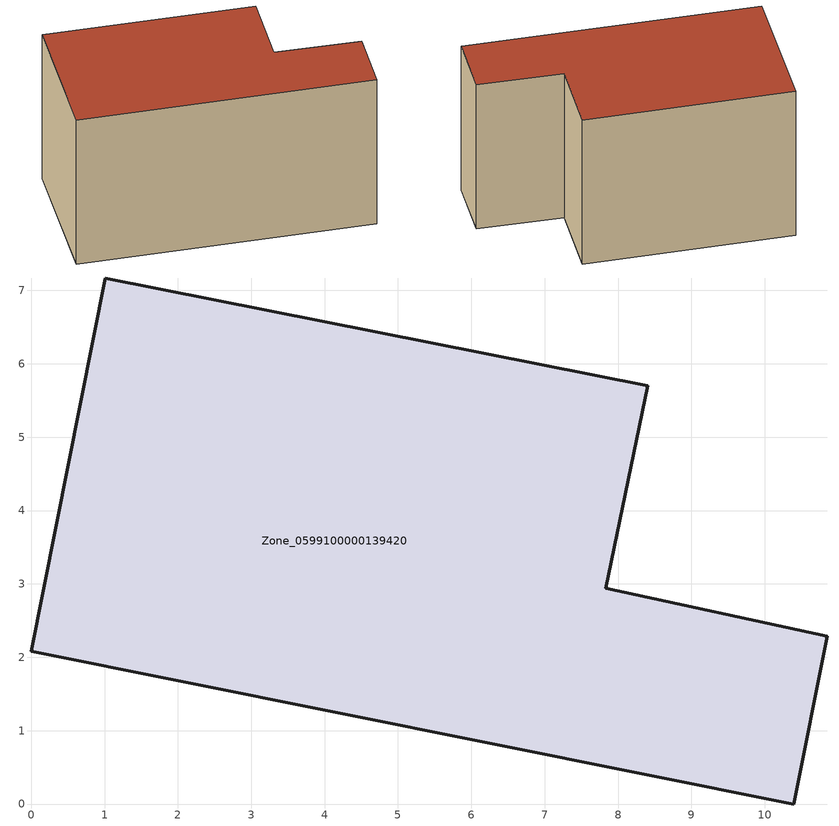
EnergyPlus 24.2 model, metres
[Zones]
Zone_0599100000139420
 floor ground (C_G): 1.01,7.17 8.4,5.7 7.83,2.94 10.85,2.29 10.39,0 0,2.08 z0
 wall outside (C_F): 8.4,5.7 1.01,7.17 0,2.08 10.39,0 10.85,2.29 7.83,2.94 8.4,5.7 z0:6.06
 roof outside (C_R): 10.39,0 10.85,2.29 7.83,2.94 8.4,5.7 1.01,7.17 0,2.08 z6.06
[BUILDING]
Pand.0599100000139420: North Axis=0; Terrain=City; Loads Convergence Tolerance Value=0.04; Temperature Convergence Tolerance Value=0.4; Solar Distribution=FullExterior; Maximum Number of Warmup Days=25; Minimum Number of Warmup Days=1
[Site:Location]
Rotterdam.The.Hague.AP_ZH_NLD Design_Conditions: Latitude=51.96; Longitude=4.45; Time Zone=1; Elevation=-4.5
[SITE:GROUNDTEMPERATURE:BUILDINGSURFACE]
18, 18, 18, 18, 18, 18, 18, 18, 18, 18, 18, 18
[MATERIAL] Thermal Absorptance=0.9; Solar Absorptance=0.7; Visible Absorptance=0.7
Name | Roughness | Thickness | Conductivity | Density | Specific Heat
G.TC.1946 | MediumSmooth | 0.15 | 1 | 540 | 1210
F.TC.1946 | Rough | 0.3 | 0.857143 | 1920 | 840
R.TC.1946 | MediumRough | 0.2 | 0.909091 | 1500 | 1000
[CONSTRUCTION]
C_G: G.TC.1946
C_F: F.TC.1946
C_R: R.TC.1946
[ZONE]
Zone_0599100000139420: Type=1; Multiplier=1; Ceiling Height=Autocalculate; Volume=Autocalculate; Floor Area=autocalculate; Part of Total Floor Area=Yes
[ZONEINFILTRATION:DESIGNFLOWRATE]
Infil_Zone_0599100000139420: Zone or ZoneList or Space or SpaceList=Zone_0599100000139420; Schedule=AlwaysOn; Design Flow Rate Calculation Method=Flow/Area; Flow Rate per Floor Area=0.003; Constant Term Coefficient=1; Temperature Term Coefficient=0; Velocity Term Coefficient=0; Velocity Squared Term Coefficient=0
[HVACTEMPLATE:ZONE:IDEALLOADSAIRSYSTEM]
Zone_0599100000139420: Maximum Heating Supply Air Temperature=50; Minimum Cooling Supply Air Temperature=13; Maximum Heating Supply Air Humidity Ratio=0.0156; Minimum Cooling Supply Air Humidity Ratio=0.0077; Heating Limit=NoLimit; Cooling Limit=NoLimit; Dehumidification Control Type=ConstantSensibleHeatRatio; Cooling Sensible Heat Ratio=0.7; Dehumidification Setpoint=60; Humidification Control Type=None; Humidification Setpoint=30; Outdoor Air Method=None; Outdoor Air Flow Rate per Person=0.00944; Outdoor Air Flow Rate per Zone Floor Area=0; Outdoor Air Flow Rate per Zone=0; Demand Controlled Ventilation Type=None; Outdoor Air Economizer Type=NoEconomizer; Heat Recovery Type=None; Sensible Heat Recovery Effectiveness=0.7; Latent Heat Recovery Effectiveness=0.65
[ZONECONTROL:THERMOSTAT]
ThermostatControl_Zone_0599100000139420: Zone or ZoneList=Zone_0599100000139420; Control Type Schedule=DualSetpointControlType; Control 1=Thermostat_Zone_0599100000139420; Temperature Difference Between Cutout And Setpoint=0
[THERMOSTATSETPOINT:DUALSETPOINT]
Thermostat_Zone_0599100000139420: Heating Setpoint Temperature Schedule=HeatingSetpoint_Zone_0599100000139420; Cooling Setpoint Temperature Schedule=CoolingSetpoint_Zone_0599100000139420
[SCHEDULE:COMPACT]
HeatingSetpoint_Zone_0599100000139420: Through: 12/31, For: AllDays, Until: 24:00, 21
CoolingSetpoint_Zone_0599100000139420: Through: 12/31, For: AllDays, Until: 24:00, 24
DualSetpointControlType: Through: 12/31, For: AllDays, Until: 24:00, 4
AlwaysOn: Through: 12/31, For: AllDays, Until: 24:00, 1
